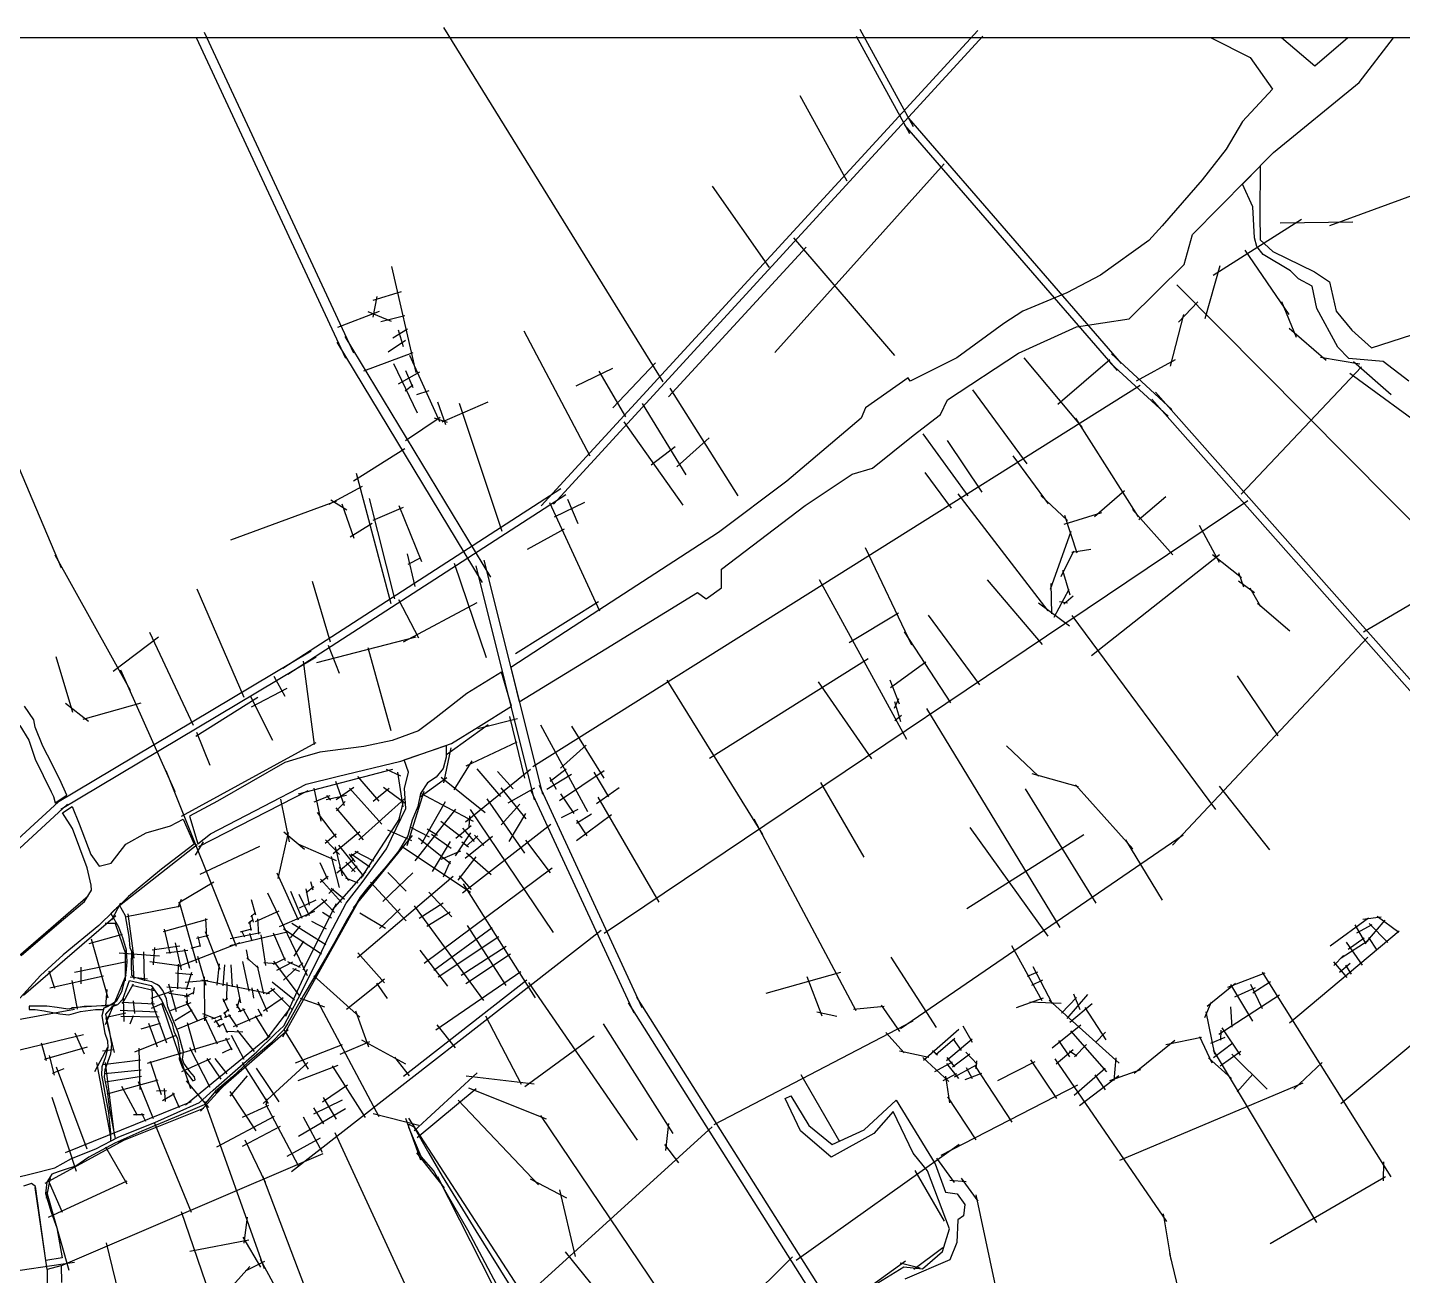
# Model space of a CAD drawing. Header units: metres. Extents: x -7974 to 833, y -42 to 4604.
# Drawn here: x -4147 to -919, y 1648 to 4577 of the extents above; entities that cross this region are included whole.
import ezdxf

# ---------------------------------------------------------------- set-up
doc = ezdxf.new("R2010")
doc.units = ezdxf.units.M
doc.header["$MEASUREMENT"] = 0
for name, color, linetype in [('图框', 6, 'Continuous'), ('水网', 141, 'Continuous'), ('路网', 2, 'Continuous')]:
    doc.layers.add(name, color=color, linetype=linetype)

msp = doc.modelspace()

# ---------------------------------------------------------------- linework, layer by layer
at = {"layer": '图框'}
msp.add_lwpolyline([(-7256.6, 4552.8), (-7256.6, -13.6), (223.5, -13.6), (223.5, 4552.8), (-7256.6, 4552.8)], dxfattribs=at)
at = {"layer": '水网'}
for points in [[(-3012.7, 3075.6), (-2992.9, 2994.5), (-2789.7, 3119.1), (-2574.2, 3251.2), (-2553.4, 3236.4), (-2517.4, 3262.1), (-2517.4, 3306), (-2321, 3455.8), (-2211.3, 3529.3), (-2163.1, 3543.2), (-2067.3, 3619.5), (-2003.2, 3669.1), (-1986.7, 3703.6), (-1820, 3813.2), (-1684.2, 3875.2), (-1560.2, 3894), (-1431.4, 4020.9), (-1412, 4091.2), (-1221.4, 4283.8), (-1020.3, 4448.5), (-939.9, 4552.8), (-1047.3, 4552.8), (-1124.3, 4486.6), (-1203, 4552.8), (-1367.9, 4552.8), (-1276.1, 4507.3), (-1223.6, 4432.5), (-1294.1, 4356.7), (-1332.4, 4291.5), (-1388.9, 4219.7), (-1483.2, 4112.2), (-1514.5, 4077.7), (-1628, 3996), (-1707.2, 3954.3), (-1810.5, 3911.4), (-1854.6, 3882.4), (-1965.2, 3801.9), (-2074.8, 3747.4), (-2079.3, 3755.1), (-2179.4, 3684.6), (-2189.7, 3660.6), (-2364.1, 3512.3), (-2524.8, 3392.5), (-2865.7, 3170.6), (-3012.5, 3075)], [(-903.7, 3747.4), (-964.4, 3793.3), (-1045, 3800.4), (-1070.1, 3827.4), (-1120.1, 3917.9), (-1130.8, 3970.5), (-1162.9, 3987.7), (-1181.5, 4006.1), (-1245.9, 4044.9), (-1260.5, 4063.3), (-1266.5, 4083.7), (-1269.9, 4156.3), (-1294.6, 4209.8), (-1252.9, 4251.9)], [(-1252.9, 4251.9), (-1254, 4138.1), (-1253, 4079.1), (-1223.4, 4051.7), (-1125, 4004.2), (-1090, 3980.7), (-1074.2, 3911.4), (-1037.5, 3867.2), (-991.6, 3825.6), (-897, 3856.4)], [(-3034.7, 3064.5), (-3116, 3014), (-3195.1, 2952.5), (-3229.1, 2926.7), (-3291.1, 2903.6), (-3357.6, 2889.6), (-3460.6, 2876.6), (-3507, 2862.9), (-3543.5, 2852), (-3701, 2761.4), (-3766.8, 2726.7), (-3747.3, 2661.8), (-3717.4, 2685.2), (-3592.3, 2750), (-3493.1, 2801.5), (-3419.9, 2819.3), (-3271.1, 2855.5), (-3151.5, 2896.7), (-3088.2, 2936.3), (-3010.6, 2984.8), (-3034.7, 3064.5)], [(-4082.1, 2757.3), (-4054.9, 2775.7), (-4071.9, 2812.8), (-4100.6, 2869.9), (-4111.2, 2890.9), (-4129.1, 2934.9), (-4132.2, 2952.4), (-4154.8, 2984.3)], [(-4165.6, 2939.1), (-4144.2, 2904.8), (-4129.2, 2859.9), (-4091.9, 2783.5), (-4086.6, 2772.7), (-4082.1, 2757.3)], [(-4232.9, 1864.3), (-4142.2, 1886.4), (-4083.3, 1901.3), (-4044.4, 1922.6), (-3987.1, 1945.7), (-3933.2, 1973.4), (-3848.6, 2007.5), (-3743.6, 2054), (-3711.3, 2083.2), (-3678.9, 2112.5), (-3608.7, 2172.9), (-3565.8, 2215.8), (-3545.4, 2234.5), (-3512.8, 2297), (-3462.5, 2396.2), (-3438.3, 2448.1), (-3399.2, 2522.3), (-3361.4, 2570.3), (-3304.2, 2649.6), (-3292.6, 2674.6), (-3259.2, 2744), (-3261.8, 2791.1), (-3252.7, 2829.7), (-3262.6, 2858.4), (-3164.3, 2892.3), (-3164.3, 2864.9), (-3171.3, 2838.6), (-3188.1, 2818.1), (-3207.9, 2804.9), (-3224.8, 2779.9), (-3231.2, 2749.2), (-3244.5, 2716.6), (-3254.6, 2680.1), (-3276.4, 2643.9), (-3305.5, 2608.3), (-3347.9, 2559.3), (-3365.9, 2536.2), (-3382.7, 2508.2), (-3397.3, 2483.1), (-3426.1, 2431.3), (-3447.7, 2393.4), (-3473.3, 2349.5), (-3500.2, 2304.5), (-3536, 2240.9), (-3546.5, 2224.3), (-3575.7, 2193.3), (-3630.2, 2147.9), (-3665.8, 2114.7), (-3705.9, 2080.7), (-3732.9, 2048.6), (-3793.2, 2023.4), (-3878.9, 1987.4), (-3942.1, 1959.2), (-4003.8, 1925.9), (-4033.7, 1904.6), (-4051.6, 1899.7), (-4075.1, 1891.3), (-4090.5, 1885.8), (-4102.4, 1867), (-4105.1, 1840.9), (-4091.9, 1796.9), (-4078.2, 1760.1), (-4066.4, 1689.5), (-4104.2, 1683.2), (-4128.6, 1857.4), (-4137.9, 1864.2), (-4156.6, 1858)], [(-4162.7, 2399.4), (-4073.3, 2476), (-4013.6, 2526.3), (-3996.8, 2552.7), (-3997.9, 2564.8), (-4007.6, 2605.3), (-4041.9, 2697.3), (-4065.5, 2734.5), (-4042.8, 2748.9), (-4026.5, 2708.5), (-3999, 2636.5), (-3979.3, 2609.3), (-3950.8, 2616.2), (-3916.9, 2660.9), (-3868.9, 2687.4), (-3812, 2703.6), (-3781.7, 2719.3)], [(-3781.7, 2719.3), (-3756.1, 2660.7), (-3833.1, 2601.7), (-3910.4, 2537.9), (-3980.3, 2469.5), (-4063.9, 2400.6), (-4117.3, 2352.1), (-4180.8, 2282.3)], [(-3951.4, 2497.7), (-3933.7, 2466.9), (-3924.4, 2441.4), (-3915.8, 2412.5), (-3914.3, 2384.1), (-3916.2, 2358.9), (-3921, 2335.5), (-3926.6, 2314.2), (-3939.1, 2291.1), (-3953.6, 2283), (-3968.1, 2275.6), (-3972.7, 2258.1), (-3966.2, 2217.2), (-3959.3, 2199), (-3958.6, 2183.5), (-3964.9, 2159.1), (-3973, 2138.2), (-3973.8, 2118.5), (-3970.3, 2103.1), (-3965.5, 2076.2), (-3957.1, 2029.7), (-3952.4, 1982), (-3952.2, 1963.6), (-3940.5, 1969.6), (-3954.3, 2037.1), (-3959.4, 2081.3), (-3966.8, 2114), (-3965.2, 2131.4), (-3951.6, 2168.7), (-3949.7, 2190.9), (-3954.6, 2223.6), (-3963.8, 2261.7), (-3947.5, 2279.5), (-3935, 2284.4), (-3923.9, 2297), (-3908.1, 2340.6), (-3857.1, 2328.8), (-3832.7, 2294.7), (-3818.8, 2263.9), (-3807.6, 2239.1), (-3803.9, 2222), (-3795.6, 2203.6), (-3789.7, 2170.8), (-3791.6, 2156.5), (-3783.4, 2135.3), (-3767.3, 2115.2), (-3759, 2104.8), (-3753.8, 2107.5), (-3755, 2114.8), (-3766.4, 2126.9), (-3780, 2146.7), (-3783.1, 2156.1), (-3781.2, 2172.3), (-3793.8, 2218.3), (-3805.2, 2247.2), (-3817.7, 2278.6), (-3821, 2298), (-3829.4, 2317.3), (-3837.4, 2327.6), (-3843.6, 2331), (-3848.8, 2333.8), (-3855.6, 2337.5), (-3869.4, 2340.5), (-3876.4, 2342.4), (-3886.5, 2345), (-3897, 2347.7), (-3902.6, 2352.3), (-3903.4, 2378.1), (-3902.7, 2408.4), (-3906, 2417.5), (-3908.9, 2444.1), (-3917.4, 2492.3), (-3931.4, 2517.3), (-3951.4, 2497.7)], [(-3956.5, 2281.5), (-3956.5, 2281.5), (-3985.4, 2280.4), (-4014.5, 2279.4), (-4052.8, 2273.7), (-4077.9, 2277), (-4102.4, 2280.3), (-4134.3, 2280.3), (-4143.3, 2280.3), (-4143.3, 2272.9), (-4129.6, 2272.9), (-4108, 2269.1), (-4071.2, 2262.8), (-4050.4, 2259.7), (-4022.6, 2268.1), (-3987.8, 2272.5), (-3968.9, 2272.5), (-3968.1, 2275.6), (-3956.5, 2281.5)], [(-2242.3, 1574.5), (-2089.6, 1668.6), (-2045.8, 1663.6), (-1998.6, 1704.5), (-1982.1, 1757.6), (-2034.1, 1894.1), (-2067.5, 1935.7), (-2114.7, 2033.5), (-2160.4, 1981.3), (-2260.3, 1925.9), (-2332.1, 1987.8), (-2368.2, 2063.9), (-2354.6, 2069.8), (-2312.5, 2000.2), (-2258.1, 1956.1), (-2182.8, 1990.5), (-2107.5, 2060.1), (-2016.1, 1910.6), (-1991.5, 1843.9), (-1964, 1840.2), (-1946.4, 1815.2), (-1949.8, 1788.2), (-1963, 1779.1), (-1965.4, 1725.5), (-1981.7, 1685), (-2087.5, 1639.3)], [(-3252.3, 2003.7), (-3240.6, 1997.2), (-3204.7, 1935.3), (-3173.6, 1881.7), (-3094.4, 1753.3), (-3001.1, 1602.1), (-3024.9, 1588.2), (-3113.1, 1755), (-3194.4, 1894.8), (-3223.3, 1927.2), (-3251.6, 1995.4), (-3252.3, 2003.7)], [(-4235.5, 1436.6), (-4142.5, 1469.4), (-4101, 1471.7), (-4100.8, 1663.3)], [(-4100.8, 1663.3), (-4068, 1671.6), (-4067.3, 1632)]]:
    msp.add_lwpolyline(points, dxfattribs=at)
at = {"layer": '路网'}
for p, q in [((-3751.5, 4554), (-3400.9, 3801)), ((-3732.3, 4566.8), (-3381.7, 3813.8)), ((-3170.2, 4577.4), (-2655.6, 3745.9)), ((-2941, 3454.5), (-1916.1, 4570.7)), ((-2912.4, 3458.7), (-1904.3, 4556.8)), ((-2201.7, 4557.1), (-2076.2, 4328.8)), ((-2192.9, 4573.5), (-2067.4, 4345.2)), ((-2334.2, 4417.8), (-2223.1, 4217.6)), ((-2079, 4364.7), (-1579.5, 3789)), ((-2087.9, 4348.3), (-1588.3, 3772.6)), ((-2392.5, 3814.9), (-1995.2, 4257.4)), ((-1088.9, 4112.9), (-751, 4236.4)), ((-2539.6, 4205.4), (-2405.7, 4013.9)), ((-1363.4, 3996.1), (-1155.7, 4127.9)), ((-1205.8, 4119.3), (-1035.1, 4121.6)), ((-2348.9, 4083.8), (-2111.5, 3807.8)), ((-2642.1, 3710.2), (-2318.6, 4062)), ((-1288.7, 4054.6), (-1185.6, 3903.8)), ((-3292.3, 4016.6), (-3235.7, 3767.6)), ((-1382.1, 3894.8), (-1346.7, 4018.7)), ((-1448.8, 3973.6), (-534.4, 3052)), ((-3336.1, 3897.5), (-3326.6, 3946.4)), ((-3335.6, 3937.4), (-3269.1, 3957.6)), ((-3418.6, 3874.2), (-3321.2, 3911.4)), ((-3348.4, 3910.8), (-3293.1, 3888.5)), ((-1444.8, 3886), (-1399.6, 3933.2)), ((-1202.6, 3934.6), (-1168.6, 3850.9)), ((-3317.5, 3887.4), (-3261.7, 3901.3)), ((-1463.6, 3782.8), (-1431.8, 3904)), ((-3402.1, 3852), (-3060.4, 3287.4)), ((-3300.6, 3816.5), (-3260.2, 3843.4)), ((-3289.8, 3848.8), (-3254.8, 3870.3)), ((-3276.9, 3867.6), (-3265.1, 3828.4)), ((-2981.9, 3865.3), (-2826.7, 3572.4)), ((-1184.4, 3871.7), (-1098.1, 3796.8)), ((-3421.3, 3839.2), (-3079.6, 3274.6)), ((-3357.9, 3771.5), (-3241.5, 3814.5)), ((-1601.7, 3811.4), (-1460.4, 3681.2)), ((-4067.9, 3308.6), (-4276.6, 3801.8)), ((-3288.3, 3788.5), (-3232.4, 3672.7)), ((-3250.6, 3808), (-3179.9, 3652.5)), ((-2859.1, 3736.4), (-2773.1, 3778.1)), ((-2773.1, 3684.7), (-2672.5, 3790.5)), ((-1807.9, 3801.8), (-1671, 3638.6)), ((-1728.1, 3693), (-1606.2, 3798.1)), ((-1604.4, 3789.4), (-1469.2, 3664.8)), ((-1543, 3748.1), (-1451.5, 3797.8)), ((-1297.4, 3482.1), (-1014.9, 3780.7)), ((-1110.8, 3803.8), (-1018.6, 3787.9)), ((-1034, 3793.6), (-945, 3716.1)), ((-3276.1, 3741.2), (-3226.2, 3769.5)), ((-3259.6, 3772.6), (-3242.7, 3732.8)), ((-2806.2, 3771), (-2743.3, 3663.3)), ((-1041.9, 3766), (-611.1, 3449.5)), ((-3260.6, 3724.3), (-3242.4, 3738.8)), ((-3233.4, 3715.8), (-3204.4, 3725.8)), ((-2960.9, 2842.7), (-1534.9, 3737.6)), ((-2639.3, 3731.2), (-2479.4, 3478)), ((-1928.5, 3726.8), (-1800.6, 3553.6)), ((-1498.6, 3721.7), (-602.3, 2709.9)), ((-3185, 3698.5), (-3166, 3645.4)), ((-3173.6, 3651.6), (-3065.5, 3699.2)), ((-3133.8, 3695.4), (-3033.9, 3394.9)), ((-2704.4, 3694.9), (-2601.2, 3527.3)), ((-1507.4, 3705.3), (-611.1, 2693.5)), ((-3260.1, 3608.1), (-3178.3, 3662.7)), ((-3192.6, 3661.6), (-3161.7, 3651.2)), ((-2747.3, 3651.7), (-2608.5, 3456.2)), ((-1686.7, 3660.6), (-1539, 3428.6)), ((-2045.2, 3623.4), (-1939.7, 3477.9)), ((-3382.3, 3513.6), (-3261.7, 3589.5)), ((-2683.3, 3550.9), (-2626.6, 3593.7)), ((-2623, 3546.6), (-2546.9, 3614.2)), ((-1987.8, 3608.3), (-1906.8, 3487.1)), ((-1833.5, 3572.1), (-1751, 3459.2)), ((-3375.4, 3531.1), (-3294.3, 3225.3)), ((-2040.6, 3533.2), (-1978.6, 3449.6)), ((-3547.7, 3073.7), (-2895, 3495.5)), ((-3439.2, 3458.3), (-3361.1, 3500.8)), ((-1641.7, 3430), (-1571.3, 3490.9)), ((-3670, 3375.2), (-3421, 3466.7)), ((-3535.8, 3059.8), (-2883.1, 3481.5)), ((-3434.9, 3468.9), (-3397.7, 3445.7)), ((-3409.5, 3459.5), (-3381.1, 3378.6)), ((-3344.8, 3472.2), (-3285.9, 3236.1)), ((-3275.5, 3455.5), (-3222.1, 3323.8)), ((-2921.7, 3462.6), (-2804.5, 3208.5)), ((-2909.8, 3428.6), (-2838.7, 3463.4)), ((-2879.5, 3470.5), (-2855.5, 3413.3)), ((-2793.1, 2451.7), (-1281.5, 3467.3)), ((-1962.5, 3482.6), (-1751.2, 3208.6)), ((-1767.8, 3478.7), (-1704.9, 3420)), ((-1538.1, 3422.3), (-1474.3, 3476.9)), ((-3336, 3420.8), (-3264.6, 3451.8)), ((-1713.4, 3411.6), (-1625, 3439)), ((-1712.1, 3432.5), (-1683.2, 3344.3)), ((-1552.6, 3446.2), (-1457.9, 3339.5)), ((-3389.5, 3382.3), (-3338.3, 3413.9)), ((-2973.2, 3353.2), (-2886.7, 3400.7)), ((-1744.9, 3258.8), (-1696.8, 3395.3)), ((-1395.9, 3409.6), (-1349.3, 3322.4)), ((-4082.9, 3339.4), (-3906.2, 3021.8)), ((-3256, 3342), (-3238, 3265.4)), ((-3253.5, 3317.6), (-3224.3, 3332.8)), ((-3075.7, 3326.9), (-2938.3, 2777.7)), ((-2180.4, 3356.9), (-2071.5, 3128.3)), ((-1720.2, 3289.2), (-1690.7, 3349)), ((-1694.8, 3346.3), (-1650.4, 3353.1)), ((-1648.9, 3103.1), (-1348.3, 3340.4)), ((-1365.1, 3340.7), (-1296.7, 3286.2)), ((-3145.8, 3320), (-3070.7, 3098.7)), ((-3094.9, 3314.1), (-2957.5, 2764.9)), ((-1716.7, 3304), (-1699.9, 3245.8)), ((-1303.6, 3298.6), (-1291.7, 3264.9)), ((-1010.5, 3159.1), (-759.6, 3305.6)), ((-3479.1, 3277.7), (-3436.4, 3135.3)), ((-2288.7, 3281.7), (-2083.4, 2906.9)), ((-1894.2, 3281), (-1764.6, 3129.1)), ((-1742.4, 3200.9), (-1743.4, 3272.8)), ((-1303.6, 3278.8), (-1265.9, 3251)), ((-1277.2, 3261.9), (-1252.2, 3218.6)), ((-3750.2, 3259.7), (-3639.5, 3005.9)), ((-3276.4, 3234.8), (-3229.6, 3145)), ((-3001.3, 3107.9), (-2806.3, 3230.2)), ((-1736.3, 3193.5), (-1701.7, 3259.2)), ((-1723.9, 3230.4), (-1705.4, 3226.7)), ((-1713.6, 3224.6), (-1691.7, 3243.8)), ((-3264.9, 3135.5), (-3091.5, 3228)), ((-2217.9, 3133.7), (-2101.9, 3203.9)), ((-2032.7, 3198.5), (-1911.8, 3034.4)), ((-1773.3, 3226.9), (-1700.5, 3173.2)), ((-1695.4, 3197.2), (-1357.5, 2741.7)), ((-1259.2, 3226.6), (-1182.8, 3161)), ((-3946.5, 3066.6), (-3839.8, 3147.6)), ((-3860.8, 3158.5), (-3758.7, 2939.7)), ((-3468.1, 3087.4), (-3235, 3147.1)), ((-2088.7, 3158.8), (-1979.8, 2992.3)), ((-1458.6, 2658.6), (-1000.1, 3146.5)), ((-4081.2, 2756.9), (-3481.3, 3114.6)), ((-4080.8, 3100.8), (-4041.9, 2970.5)), ((-4069.3, 2743), (-3469.5, 3100.7)), ((-3441.4, 3127.8), (-3415.7, 3061.7)), ((-3348.6, 3122.3), (-3294.2, 2927.8)), ((-3929.1, 3069.6), (-3801.2, 2784.2)), ((-3500.1, 3090.1), (-3474.1, 2894.3)), ((-2546.3, 2862.8), (-2173.5, 3096.6)), ((-2120.8, 3028.6), (-2037.6, 3088.4)), ((-3569.1, 3054.9), (-3543.5, 3008.1)), ((-2646.5, 3045.8), (-2421.6, 2683.7)), ((-2290.5, 3041.3), (-2165.8, 2860.7)), ((-2122.2, 3046.7), (-2100.8, 2990.3)), ((-1307.2, 3055.8), (-1211, 2914.8)), ((-3752.2, 2914.4), (-3606.8, 3005.7)), ((-3623.7, 3007.6), (-3572.4, 2904.7)), ((-3621.7, 2983), (-3537.7, 3026.4)), ((-4058.2, 2991.7), (-4004.3, 2949.7)), ((-4017, 2953.7), (-3880.2, 2992.2)), ((-2111.7, 2979.6), (-2101.3, 3002.5)), ((-2111.7, 2995.3), (-2097.3, 2948.8)), ((-2036.3, 2978.8), (-1723.5, 2464.7)), ((-3163.4, 2871.2), (-3065.5, 2941.7)), ((-3089.8, 2931.8), (-2996.9, 2955.3)), ((-3015.3, 2960), (-2980.3, 2815.4)), ((-2943, 2940.8), (-2832.8, 2737.6)), ((-2110.9, 2950.7), (-2095.2, 2963.5)), ((-3750.3, 2923.6), (-3719.4, 2846.3)), ((-2870.2, 2937.3), (-2794, 2815.9)), ((-3786.1, 2726), (-3469.8, 2899.6)), ((-3169.6, 2804.3), (-3152.7, 2887.1)), ((-3117.6, 2844.8), (-2997.9, 2900.5)), ((-2896.1, 2839.1), (-2835.3, 2893)), ((-1848.6, 2891.1), (-1773.4, 2820.5)), ((-3145.9, 2788.3), (-3103.5, 2856.1)), ((-3656.8, 2420.3), (-3821.9, 2833)), ((-3510.9, 2778.7), (-3289.8, 2837)), ((-3372.7, 2819.5), (-3322.8, 2761.2)), ((-3305.5, 2837), (-3271.9, 2821.3)), ((-3278.9, 2829.6), (-3266, 2747.9)), ((-3225.4, 2772), (-3162.4, 2816.9)), ((-3176.1, 2817.8), (-3072.9, 2735)), ((-3119.1, 2712.7), (-2966.4, 2836.3)), ((-3092.5, 2837.7), (-3037.1, 2772.2)), ((-3043.8, 2831.4), (-3007.3, 2790.6)), ((-2927.6, 2789.4), (-2870, 2824.9)), ((-2921.4, 2818), (-2906.2, 2789.7)), ((-2920.3, 2808.6), (-2882.2, 2837.7)), ((-2897.8, 2763), (-2793.3, 2833.5)), ((-2817.3, 2830), (-2783.4, 2771.5)), ((-1789.3, 2826.5), (-1680.5, 2796.2)), ((-3745.4, 2655.4), (-3488.7, 2786.4)), ((-3475.4, 2792.4), (-3458.6, 2714.8)), ((-3424.2, 2808.2), (-3403.8, 2751.6)), ((-3422.6, 2765.5), (-3381.4, 2794.1)), ((-3391.5, 2792.4), (-3315.4, 2707.9)), ((-3335.4, 2761.7), (-3298.1, 2791.9)), ((-3311.7, 2794.3), (-3261.5, 2757.3)), ((-3255.6, 2657.3), (-3215.6, 2784.8)), ((-3224.5, 2780.3), (-3101, 2714.6)), ((-3036, 2793), (-2977.5, 2720.4)), ((-3019.1, 2757.7), (-2955.9, 2793)), ((-2965.4, 2786.4), (-2724, 2264.4)), ((-2946.2, 2799.2), (-2704.8, 2277.2)), ((-2895.9, 2778.5), (-2864.7, 2733)), ((-2811.6, 2755.9), (-2757.9, 2793.3)), ((-2285.6, 2805.6), (-2183.3, 2629.8)), ((-1804.9, 2790.9), (-1638.5, 2522)), ((-1686.3, 2800.1), (-1552.2, 2650)), ((-1349.4, 2796.5), (-1230.7, 2647)), ((-4220.3, 2626.6), (-4065.6, 2768.3)), ((-4218.2, 2603.7), (-4053.7, 2754.4)), ((-3553.2, 2766.4), (-3533.3, 2665.8)), ((-3474.4, 2760), (-3436.9, 2775.1)), ((-3445.8, 2765.5), (-3398.2, 2775.9)), ((-3445.7, 2775.1), (-3435.7, 2763.7)), ((-3423.4, 2746.2), (-3359.3, 2670.8)), ((-3422, 2739.1), (-3401.5, 2761.1)), ((-3369.2, 2670.9), (-3261.5, 2768)), ((-3276.4, 2714), (-3265.1, 2756.5)), ((-3222.5, 2661.5), (-3165.9, 2760.8)), ((-3069.2, 2766.8), (-2980, 2639.7)), ((-3034.8, 2706.3), (-2991.6, 2754.5)), ((-2808.1, 2770.8), (-2664.7, 2524.3)), ((-3467.1, 2734.8), (-3422.8, 2676.1)), ((-3364.1, 2581.1), (-3273.4, 2721)), ((-3237.2, 2621.8), (-3141.3, 2742.9)), ((-3176.8, 2714.4), (-3127, 2676.5)), ((-3109.5, 2727.4), (-3111.1, 2700.5)), ((-3107.8, 2741.9), (-2912.8, 2453.3)), ((-3016.7, 2666.8), (-2977.4, 2732.6)), ((-2893.4, 2723.2), (-2854.2, 2742.7)), ((-2858.6, 2669.3), (-2775.8, 2730.1)), ((-2858.3, 2709.8), (-2823.3, 2731.5)), ((-2858.1, 2717.3), (-2834.2, 2680.1)), ((-2442, 2720.4), (-2202.7, 2270.5)), ((-3535.1, 2688.1), (-3559.9, 2580.3)), ((-3545.4, 2689.3), (-3496.6, 2649)), ((-3448.5, 2662.8), (-3422.8, 2685.2)), ((-3429.7, 2638.6), (-3367, 2690.5)), ((-3382.2, 2511.6), (-3243.4, 2681.2)), ((-3302.2, 2694.1), (-3245.9, 2669.1)), ((-3248.4, 2700.6), (-3204.4, 2678.2)), ((-3209, 2696.4), (-3184.6, 2681.8)), ((-3198.4, 2683.8), (-3152.7, 2651.2)), ((-3142.1, 2633.3), (-3106.6, 2687.1)), ((-3141.7, 2674.8), (-3105.4, 2704.6)), ((-3126.2, 2546.7), (-2918.6, 2707.3)), ((-3126.2, 2698.1), (-3098.9, 2667.1)), ((-3117.7, 2656.1), (-3090.3, 2680.1)), ((-3097.7, 2681.8), (-3075.6, 2657.3)), ((-2097.5, 2227.7), (-1433.5, 2682.8)), ((-1941.3, 2510), (-1667.2, 2683.2)), ((-1934.9, 2699.5), (-1751.6, 2444.7)), ((-3938.2, 2510.9), (-3749, 2659.7)), ((-3753, 2634.6), (-3734.2, 2666.3)), ((-3741.8, 2590.5), (-3601.6, 2655.8)), ((-3512.8, 2661.6), (-3423, 2622.5)), ((-3447.7, 2670.8), (-3414.8, 2636.4)), ((-3424.7, 2654.5), (-3408.2, 2586)), ((-3416.9, 2658.3), (-3358.3, 2585.7)), ((-3269.8, 2656.5), (-3107.1, 2548.1)), ((-3229.4, 2675.2), (-3154.4, 2615.3)), ((-3196.8, 2596.6), (-3154, 2667.1)), ((-3127.4, 2666.3), (-3111.5, 2654.4)), ((-3119.7, 2627.5), (-3055.7, 2679.3)), ((-2978.1, 2669.7), (-2920.3, 2593.2)), ((-1569.1, 2670.7), (-1482.7, 2528.9)), ((-3461, 2617.6), (-3443.2, 2578.4)), ((-3434.5, 2631.5), (-3415.8, 2558.6)), ((-3420.7, 2593.6), (-3380.8, 2626.6)), ((-3400, 2618.3), (-3377.8, 2595.8)), ((-3392, 2637.2), (-3378.5, 2619.1)), ((-3389.8, 2631.6), (-3371, 2644.1)), ((-3387.6, 2638.1), (-3343.9, 2607.6)), ((-3378.8, 2644.4), (-3334.7, 2621.8)), ((-3176.4, 2625.1), (-3129.5, 2644.7)), ((-3170.7, 2584.3), (-3154.4, 2621.4)), ((-3136, 2575.8), (-3093.6, 2631.2)), ((-3116.4, 2640.2), (-3058.9, 2589.2)), ((-3562.3, 2593.6), (-3512.2, 2483.4)), ((-3460.1, 2571.2), (-3441.3, 2585.6)), ((-3431.2, 2506.8), (-3353.1, 2595.6)), ((-3415.3, 2606.4), (-3393.9, 2575.7)), ((-3386.5, 2596.3), (-3373, 2609.5)), ((-3372.2, 2394.9), (-3147.5, 2585.3)), ((-3312.8, 2526), (-3242.8, 2593)), ((-3301.3, 2594.3), (-3258.2, 2550)), ((-3215.8, 2381.5), (-2915.7, 2605.2)), ((-3134, 2586), (-3105.4, 2554.6)), ((-3792.6, 2523.1), (-3710.1, 2572)), ((-3493.8, 2555.8), (-3485.8, 2517.8)), ((-3493.2, 2547.3), (-3475, 2560.9)), ((-3483, 2572.8), (-3477.3, 2553.8)), ((-3459.6, 2578.2), (-3410.3, 2523.4)), ((-3440.1, 2544.6), (-3428.5, 2556.2)), ((-3434.6, 2557.5), (-3402.9, 2531.4)), ((-3400.8, 2581.9), (-3371.5, 2570)), ((-3342, 2571.2), (-3258, 2481)), ((-3124.7, 2567.2), (-2955.1, 2299.9)), ((-4209.4, 2362.5), (-4005.3, 2539)), ((-3949.3, 2482.7), (-3928, 2523.3)), ((-3793.9, 2512.5), (-3785.8, 2531.3)), ((-3790.8, 2522.3), (-3750.6, 2382.1)), ((-3622, 2530.5), (-3611.8, 2494.7)), ((-3583.5, 2546.7), (-3490.9, 2352.5)), ((-3547.9, 2208.5), (-3361.2, 2541.7)), ((-3529.9, 2550.6), (-3503.3, 2486.7)), ((-3509.9, 2543.6), (-3486.1, 2493.4)), ((-3509.1, 2511.3), (-3469.9, 2530.3)), ((-3500.2, 2365.5), (-3421.7, 2521.7)), ((-3494.6, 2492), (-3444.4, 2530.6)), ((-3456.9, 2532), (-3426.5, 2500)), ((-3228, 2486.9), (-3171.4, 2522.7)), ((-3205.3, 2548.2), (-3151.4, 2489.9)), ((-4157.2, 2306.1), (-3940.2, 2493.5)), ((-3915, 2491.2), (-3790.6, 2514.9)), ((-3896.8, 2393.4), (-3910.8, 2496.8)), ((-3623, 2490.1), (-3611.7, 2500)), ((-3621.2, 2494.3), (-3617.4, 2477.5)), ((-3611.8, 2478.9), (-3556.2, 2504.3)), ((-3555.6, 2467.6), (-3472.5, 2503.6)), ((-3454.6, 2501.3), (-3433.7, 2487.9)), ((-3367.3, 2499.2), (-3306.8, 2463.2)), ((-3320.5, 2462.8), (-3272, 2508.7)), ((-3239.2, 2516), (-3077, 2294.1)), ((-3209.8, 2467.9), (-3155.3, 2501.8)), ((-1088.5, 2422), (-998.3, 2488)), ((-1011.9, 2484.4), (-968.9, 2490.4)), ((-978.1, 2491.5), (-927.3, 2454.2)), ((-3964.7, 2475.2), (-3937.8, 2474.9)), ((-3942.6, 2476.5), (-3915.9, 2399)), ((-3827.7, 2455.3), (-3725.1, 2484.6)), ((-3826.5, 2461.5), (-3813.6, 2403.8)), ((-3730.4, 2455.8), (-3695.6, 2367.3)), ((-3729.6, 2485.9), (-3726.8, 2442.3)), ((-3672.4, 2422.8), (-3537.7, 2454.6)), ((-3647.4, 2454.6), (-3621, 2462.1)), ((-3644.6, 2457.4), (-3638.2, 2443.3)), ((-3628.2, 2475.3), (-3617.2, 2484.6)), ((-3626.5, 2479), (-3623.2, 2457.9)), ((-3607.3, 2485.4), (-3605.3, 2449.5)), ((-3546.5, 2461.8), (-3457, 2403.1)), ((-3529.5, 2440.5), (-3506.2, 2469.1)), ((-3527.6, 1892.5), (-2800.2, 2458.8)), ((-3526.8, 2475.6), (-3446.9, 2425.5)), ((-3480.5, 2480.2), (-3446, 2462.2)), ((-3193.2, 2365.1), (-3056.3, 2465.1)), ((-3115.3, 2470), (-3024.1, 2328.9)), ((-1183.8, 2241.3), (-926.7, 2457.6)), ((-1030.8, 2471), (-1004.4, 2426.4)), ((-1025.8, 2452.4), (-989.7, 2472.3)), ((-1004.8, 2428.9), (-959.2, 2482.5)), ((-996.7, 2474.6), (-952.7, 2429.8)), ((-4002.7, 2427.3), (-3924.2, 2449.6)), ((-3997.6, 2438.5), (-3958.6, 2300.2)), ((-3855, 2413), (-3790.1, 2422)), ((-3800.9, 2429.4), (-3786.9, 2365.6)), ((-3763, 2416.2), (-3740.6, 2422.8)), ((-3762.8, 2385), (-3648.3, 2430.1)), ((-3750.8, 2440.1), (-3722.7, 2447.4)), ((-3747.5, 2444), (-3741.7, 2420.3)), ((-3671.7, 2439.1), (-3600, 2453.5)), ((-3626, 2451.7), (-3620.5, 2433.6)), ((-3599.9, 2448.2), (-3588.2, 2375.8)), ((-3570.4, 2452.8), (-3542.5, 2387.6)), ((-3520.9, 2398.1), (-3498.5, 2433.2)), ((-3183.2, 2349.5), (-3040.8, 2443.8)), ((-1837, 2423), (-1765.9, 2293.8)), ((-1062.6, 2394.2), (-999, 2434.3)), ((-1050.9, 2430.8), (-1013.1, 2376.6)), ((-1046, 2414.2), (-1008.4, 2440.8)), ((-998.7, 2441.7), (-979, 2411.8)), ((-3931.9, 2405.4), (-3837.6, 2398.8)), ((-3917.9, 2411.3), (-3917.9, 2340.1)), ((-3901.9, 2408.4), (-3897.8, 2343.9)), ((-3875, 2408.2), (-3873.6, 2339.6)), ((-3851.5, 2377.7), (-3848.1, 2418)), ((-3821.5, 2405.6), (-3770.6, 2411.7)), ((-3792, 2374.5), (-3742.4, 2392.8)), ((-3779.6, 2414.9), (-3767.4, 2369.8)), ((-3748.4, 2397.7), (-3728.3, 2330)), ((-3634, 2413), (-3629.5, 2388.7)), ((-3632.5, 2394), (-3604.9, 2369.3)), ((-3570.1, 2379), (-3541.7, 2392.7)), ((-3371.4, 2405.5), (-3309.4, 2335.4)), ((-3226.4, 2411.6), (-3160.9, 2327.5)), ((-3128.8, 2353), (-3023.8, 2421.4)), ((-3118.2, 2334), (-3013.4, 2403.3)), ((-2120.5, 2395.3), (-2013.7, 2230.2)), ((-1079.7, 2376), (-1056.9, 2399)), ((-4097.7, 2363.3), (-4083.9, 2322.6)), ((-4037.3, 2360.1), (-3914.2, 2385.3)), ((-4021.3, 2333.2), (-4021.5, 2371.9)), ((-3860.4, 2385), (-3785.7, 2375.3)), ((-3799.8, 2358.4), (-3759.1, 2354.9)), ((-3793.8, 2379.1), (-3794.9, 2321)), ((-3773.7, 2319.4), (-3761.5, 2360.5)), ((-3697.1, 2379.6), (-3702.9, 2329.9)), ((-3685, 2377.4), (-3688.6, 2328.2)), ((-3670.3, 2377.7), (-3667.2, 2325.9)), ((-3642.4, 2385.5), (-3627.5, 2315.5)), ((-3608.5, 2375.4), (-3593.5, 2309.5)), ((-3592.7, 2383.1), (-3563.4, 2380.4)), ((-3570, 2385.7), (-3510.3, 2305.9)), ((-3561.8, 2365.2), (-3524.6, 2384.6)), ((-3546, 2341.6), (-3516.6, 2369.1)), ((-3540.9, 2257.1), (-3490.3, 2367.2)), ((-3536.7, 2385.1), (-3507, 2372.1)), ((-3525, 2368.8), (-3508.6, 2362.8)), ((-3511.8, 2371.7), (-3500.8, 2382.3)), ((-3188.8, 2224.6), (-2988.8, 2361.7)), ((-2413.2, 2310.7), (-2237.5, 2360.2)), ((-1799.4, 2351), (-1775.3, 2361.2)), ((-1786.7, 2373.4), (-1741.1, 2286.6)), ((-1329, 2325.1), (-1241.1, 2358.4)), ((-1248.1, 2360.4), (-946.1, 1880.2)), ((-1080.4, 2384.1), (-1049, 2347.4)), ((-1066.5, 2360.2), (-1041.5, 2381.1)), ((-1052.2, 2376.6), (-1039.4, 2355.3)), ((-4095.1, 2323.7), (-3968.8, 2352)), ((-4043.4, 2340.7), (-4030.9, 2273.7)), ((-3964, 2237.6), (-3915.4, 2353.1)), ((-3924.5, 2286.4), (-3898.2, 2332.8)), ((-3906.3, 2349.4), (-3865.7, 2344.4)), ((-3902.2, 2330), (-3849.3, 2317)), ((-3820.2, 2326.1), (-3765, 2321.8)), ((-3816.7, 2332.6), (-3798.4, 2268)), ((-3777.3, 2336.7), (-3723.6, 2341.6)), ((-3738, 2342.4), (-3579.5, 2309.8)), ((-3730.9, 2246.2), (-3731.6, 2349.6)), ((-3679.2, 2335.7), (-3680, 2294.4)), ((-3656.2, 2331.3), (-3647.6, 2288.1)), ((-3572.8, 2337.5), (-3520.2, 2295.5)), ((-3474.9, 2351.9), (-3366.9, 2254.9)), ((-3398.3, 2273.1), (-3309.4, 2344.4)), ((-3327.7, 2334.2), (-3302.5, 2298.3)), ((-3264.3, 2115.9), (-2974.9, 2342.1)), ((-2971.1, 2335.9), (-2716, 1965.7)), ((-2317, 2349.8), (-2281.9, 2257.7)), ((-1789.1, 2329.6), (-1763.1, 2341.9)), ((-1377.5, 2280.6), (-1311.1, 2334.7)), ((-1322.3, 2331.4), (-1271.1, 2245.4)), ((-1275.3, 2331.8), (-1248.2, 2275)), ((-1270.1, 2311.4), (-1228.3, 2338.5)), ((-3961.1, 2319.5), (-3964.2, 2280.4)), ((-3922.6, 2299.4), (-3920.9, 2244.6)), ((-3895.7, 2263.4), (-3898.4, 2292.8)), ((-3856.8, 2299.5), (-3804.3, 2317.2)), ((-3855.8, 2322.3), (-3854.1, 2283)), ((-3815.4, 2311), (-3768.1, 2303.6)), ((-3778.2, 2302.2), (-3756.2, 2312.9)), ((-3773.7, 2310.2), (-3772, 2281.7)), ((-3756.4, 2324.5), (-3758.6, 2308.9)), ((-3688.6, 2298.5), (-3675.4, 2268.4)), ((-3687.6, 2292.1), (-3677.7, 2299)), ((-3654.9, 2276.7), (-3648.7, 2298.8)), ((-3621, 2323.4), (-3616.6, 2299)), ((-3608.4, 2321.1), (-3584.7, 2267.9)), ((-3592.9, 2269.7), (-3547.2, 2301.1)), ((-3587.1, 2309.3), (-3566.5, 2321.5)), ((-3576.1, 2322.6), (-3526.1, 2272.9)), ((-3507.4, 2299.1), (-3450.1, 2278.7)), ((-2717.6, 2301.2), (-2098.4, 1321)), ((-1824.8, 2277.1), (-1761.4, 2300)), ((-1748.5, 2294.3), (-1583.8, 2147)), ((-1719.3, 2264), (-1684, 2300.5)), ((-1705.8, 2251.7), (-1657.5, 2308.1)), ((-1690.9, 2309.7), (-1676.7, 2272.8)), ((-1349.7, 2215), (-1207.3, 2306.9)), ((-1312.6, 2302.3), (-1263.8, 2324.4)), ((-4207.8, 2241.9), (-4036.9, 2273.1)), ((-4043.8, 2277.6), (-3938.8, 2284.3)), ((-3961.9, 2254.5), (-3916.3, 2264.4)), ((-3929.9, 2271.4), (-3843.3, 2267.2)), ((-3926.1, 2290), (-3849.6, 2285.7)), ((-3856.4, 2276), (-3829.8, 2287.1)), ((-3856.3, 2291.6), (-3820.7, 2194)), ((-3833.1, 2287.8), (-3765, 2086.8)), ((-3811.6, 2270.1), (-3762.9, 2288.7)), ((-3801.4, 2247), (-3761, 2272.1)), ((-3775.7, 2291.1), (-3748.2, 2244.9)), ((-3736.2, 2263.1), (-3706.5, 2251.1)), ((-3686.3, 2263.5), (-3674.3, 2273.5)), ((-3685.4, 2266.9), (-3680.9, 2253.6)), ((-3675.2, 2261), (-3654.8, 2230.8)), ((-3664.1, 2232.6), (-3596.5, 2261.3)), ((-3657.3, 2285), (-3646.3, 2267.1)), ((-3652.1, 2267.6), (-3636.5, 2273.6)), ((-3642.4, 2275.4), (-3625.3, 2245)), ((-3606.6, 2274.5), (-3597, 2257)), ((-3587, 2201.5), (-3531.4, 2274.2)), ((-3465.8, 2290.5), (-3322.8, 2021.2)), ((-3377, 2269.4), (-3346.5, 2184.9)), ((-2736.8, 2288.4), (-2117.6, 1308.2)), ((-2294, 2267), (-2246.7, 2256.6)), ((-2207.9, 2273.7), (-2135.9, 2280.1)), ((-2142.6, 2282.5), (-2099.9, 2220.9)), ((-1793.4, 2290.9), (-1720, 2287.8)), ((-1699.7, 2242.9), (-1647.5, 2286.3)), ((-1664.8, 2277.4), (-1615.2, 2201.1)), ((-1382.4, 2253.9), (-1367.5, 2290.6)), ((-1380.1, 2266.8), (-1360.1, 2167.9)), ((-1318.9, 2231), (-1321.9, 2278.8)), ((-3963.3, 2253.4), (-3944.1, 2172)), ((-3928.2, 2257.3), (-3838.5, 2255.6)), ((-3906.4, 2239.1), (-3898.6, 2258.4)), ((-3880.7, 2227.3), (-3835.1, 2240.9)), ((-3863.7, 2240.9), (-3842.6, 2185.2)), ((-3794.5, 2227.5), (-3725.6, 2255.4)), ((-3772.6, 2241.7), (-3752.8, 2172.5)), ((-3733.4, 2258.7), (-3702, 2191.9)), ((-3714.2, 2250.5), (-3691.8, 2258.8)), ((-3709.3, 2243), (-3690.4, 2251.5)), ((-3706.9, 2247.4), (-3696.1, 2231)), ((-3700.8, 2232.4), (-3685.3, 2239.9)), ((-3695.7, 2259.6), (-3691, 2248)), ((-3688.7, 2240.5), (-3678.4, 2218.3)), ((-3685.2, 2254.9), (-3669.8, 2259.2)), ((-3613, 2258), (-3580.4, 2206.3)), ((-3186.6, 2236.8), (-3143.3, 2182.3)), ((-3072, 2258), (-2988.4, 2097.6)), ((-2795.5, 2238.8), (-2631.8, 1981.2)), ((-2534.9, 2002.3), (-2068, 2246.3)), ((-1951.2, 2234.4), (-1928.8, 2196.2)), ((-1741.3, 2182.3), (-1673.9, 2236.3)), ((-1343.2, 2229.8), (-1299.9, 2165.6)), ((-1063.4, 2051.6), (-834.7, 2242.7)), ((-4201.2, 2169.7), (-4015.9, 2214.2)), ((-4013.4, 2167.7), (-4035.4, 2216.8)), ((-3895.4, 2173.4), (-3798.5, 2212.3)), ((-3865.8, 2147), (-3672.7, 2204.7)), ((-3776.4, 2049.2), (-3577.6, 2211.7)), ((-3705.8, 2076.8), (-3535.1, 2225.8)), ((-3682.2, 2205.8), (-3667.5, 2177.7)), ((-3681.7, 2221.6), (-3641.7, 2220.2)), ((-3668.8, 2212.7), (-3639.5, 2155.8)), ((-3655, 2224.4), (-3615.2, 2174.2)), ((-3545.4, 2225.5), (-3488.1, 2132.2)), ((-3413.2, 2167.9), (-3343.7, 2197.1)), ((-3363.4, 2201.7), (-3260.2, 2145.1)), ((-2979.5, 2091.9), (-2817.1, 2211)), ((-2131.8, 2218.5), (-2088.8, 2170.8)), ((-2043.3, 2153.8), (-1960.7, 2226.6)), ((-2014.5, 2166.9), (-1969.5, 2205.3)), ((-1989.6, 2153.2), (-1929.1, 2203.9)), ((-1973.8, 2203.3), (-1955.2, 2176.2)), ((-1726.7, 2199.7), (-1700.3, 2161.8)), ((-1698, 2222.5), (-1614, 2126.4)), ((-1639.8, 2195), (-1616.4, 2219.1)), ((-1548.5, 2123.3), (-1452.9, 2200.9)), ((-1474.7, 2190.7), (-1390.5, 2207.8)), ((-1395.5, 2209.2), (-1366.3, 2147.6)), ((-1369, 2193.5), (-1334.9, 2207.6)), ((-1345.6, 2223.9), (-1346, 2200.6)), ((-4102.9, 2152.3), (-4114.7, 2193.7)), ((-4107.5, 2156.4), (-4006.7, 2184.6)), ((-4084, 2118.5), (-4095.8, 2164.6)), ((-3989, 2127.3), (-3959.1, 2183.9)), ((-3971.7, 2175.9), (-3943.8, 2178.8)), ((-3886.4, 2182.2), (-3883.3, 2085.2)), ((-3767.4, 2183.5), (-3719.4, 2090)), ((-3689.4, 2170.8), (-3666.9, 2182.2)), ((-3517.9, 2147.8), (-3407.6, 2190.6)), ((-2099.4, 2175.7), (-2031.2, 2160.5)), ((-2022.3, 2176.7), (-2010.2, 2165.9)), ((-1975.5, 2137.9), (-1934.3, 2168.3)), ((-1944.3, 2172.7), (-1917.7, 2144.1)), ((-1731.5, 2144.9), (-1691.7, 2178.4)), ((-1700.7, 2175.6), (-1683.4, 2163.8)), ((-1688.9, 2161.8), (-1660.9, 2190.2)), ((-1363, 2177.3), (-1120.8, 1772.5)), ((-1362.3, 2160.3), (-1317.1, 2194.3)), ((-1346.4, 2140.5), (-1298.6, 2174.7)), ((-1319.7, 2167.6), (-1236.4, 2085.6)), ((-4088.6, 2123.1), (-4061.5, 2134.4)), ((-4079.9, 2138), (-4008, 1945.3)), ((-3985.7, 2148), (-3951.7, 1969.9)), ((-3970.5, 2143.7), (-3882.4, 2154.1)), ((-3965.7, 2122.2), (-3880.3, 2131.2)), ((-3965.2, 2148), (-3944.2, 1977.3)), ((-3859.2, 2151.5), (-3833.8, 2073.4)), ((-3784.9, 2126.8), (-3717.1, 2157.6)), ((-3726.4, 2157.6), (-3693.8, 2109.1)), ((-3707.2, 2157.3), (-3679.3, 2121.9)), ((-3643, 2148.3), (-3582.4, 2051.7)), ((-3610.7, 2135.2), (-3557.5, 2055.8)), ((-3594, 2052), (-3489.2, 2148.4)), ((-3511.5, 2105.8), (-3418.2, 2142.1)), ((-3432, 2140.5), (-3354.4, 2019.2)), ((-3285.7, 2160.4), (-3251.3, 2116.8)), ((-2044.8, 2159.7), (-1984.3, 2103.5)), ((-2017.2, 2127.1), (-1975.3, 2150)), ((-1989.1, 2146.2), (-1961, 2110.6)), ((-1988.6, 2159.8), (-1970.8, 2137.9)), ((-1970.7, 2114.3), (-1918.7, 2142.9)), ((-1943.2, 2136.8), (-1929.5, 2111)), ((-1922.4, 2139.4), (-1835.9, 2008.1)), ((-1919, 2152.2), (-1920.4, 2133.2)), ((-1868.8, 2106.2), (-1781.4, 2150.5)), ((-1792.2, 2154.3), (-1730.8, 2063.8)), ((-1734.7, 2156.6), (-1473.1, 1775)), ((-1689.7, 2071.6), (-1617.1, 2135.1)), ((-1606.1, 2105.9), (-1533, 2131.9)), ((-1595.4, 2105.9), (-1591.1, 2159.4)), ((-1374.4, 2159.4), (-1319.8, 2110.6)), ((-1173.9, 2085.3), (-1107.4, 2148.4)), ((-3964.8, 2102.5), (-3879.8, 2116.3)), ((-3960.1, 2074.4), (-3841, 2107.2)), ((-3887.2, 2103.4), (-3852.5, 2016.4)), ((-3774.6, 2104.9), (-3722.5, 2042.3)), ((-3741.4, 2034.3), (-3670.1, 2112)), ((-3671.4, 2069.5), (-3631.2, 2117)), ((-3239.8, 1987.5), (-3091.3, 2123.7)), ((-3117.4, 2117), (-2957.6, 2098.3)), ((-2331.4, 2119.7), (-2240.5, 1962.7)), ((-1997, 2105.8), (-1965.1, 2122.3)), ((-1991.9, 2115.9), (-1982.3, 2053.7)), ((-1945.7, 2108.5), (-1906.5, 2122.9)), ((-1676.8, 2047.4), (-1584.7, 2117.4)), ((-1640.8, 2119.3), (-1616.7, 2083.8)), ((-1582.6, 1918.7), (-1151.6, 2100.5)), ((-1307, 2079.5), (-1270, 2120.5)), ((-4090, 2067), (-4032.9, 1893)), ((-3926.6, 2092.4), (-3889.9, 2024.4)), ((-3844.9, 2081.8), (-3820.7, 2082.1)), ((-3830.6, 2059.2), (-3802.3, 2075.1)), ((-3826.8, 2086.9), (-3824.2, 2056.7)), ((-3806.7, 2077.7), (-3791.1, 2042.4)), ((-3672.1, 2080.3), (-3611.3, 1988.2)), ((-3454.5, 2056.1), (-3396.3, 2095.8)), ((-3232.7, 1972.2), (-3093.5, 2087)), ((-3111.7, 2088.5), (-2929.5, 2015.8)), ((-2001.7, 1930.6), (-1680.9, 2096)), ((-1987.1, 2067.5), (-1920.5, 1966.6)), ((-4058.6, 1937.3), (-3762.4, 2056.9)), ((-3933.2, 1961.4), (-3733, 2041.2)), ((-3731.6, 2057.2), (-3591.4, 1664.8)), ((-3642.2, 2020.1), (-3580.5, 2047.9)), ((-3588.4, 2051.3), (-3511.5, 1906.5)), ((-3586.7, 2062.6), (-3587.2, 2047.5)), ((-3510.9, 1975), (-3401, 2040.3)), ((-3475.8, 2041.9), (-3452.3, 2004)), ((-3475.2, 2027.5), (-3407.9, 2060.7)), ((-3453, 2065.8), (-3422.9, 2015.4)), ((-3136.1, 2060), (-2947.3, 1861.1)), ((-3898.8, 2025.8), (-3873.3, 2025.8)), ((-3879.8, 2029.4), (-3870, 2010.7)), ((-3849.2, 2005.8), (-3763, 1796.8)), ((-3702.8, 1950.5), (-3567.3, 2022.3)), ((-3500.5, 2020.9), (-3455.2, 1938.1)), ((-3335.5, 2028.7), (-3228.7, 2001.1)), ((-3260, 2017.5), (-3224.3, 1920.1)), ((-3252.8, 2017.4), (-2870.1, 1427.9)), ((-2943, 2024.1), (-2495.1, 1361.1)), ((-2648.2, 1941.4), (-2641.3, 2005.1)), ((-4105.9, 1864.6), (-3912.4, 1970.5)), ((-3642.2, 1951.9), (-3553.5, 1998.4)), ((-3537.8, 1928.4), (-3459.5, 1971.5)), ((-3426.1, 1983.9), (-3193.7, 1481.9)), ((-3024.4, 1557.2), (-2539.6, 1997.2)), ((-3964.6, 1950.5), (-3914.1, 1863.2)), ((-3636.8, 1966.8), (-3589.4, 1867)), ((-2617.7, 1912.6), (-2651, 1955.6)), ((-2342.2, 1684.4), (-1959.8, 1956.5)), ((-4069, 1671), (-3453.5, 1934.8)), ((-3234.2, 1936.5), (-3169.3, 1854.4)), ((-2012.6, 1924), (-1971.4, 1866.3)), ((-963.1, 1914.8), (-963.7, 1870.3)), ((-4102.5, 1829.6), (-4093.2, 1877.4)), ((-3595.8, 1882.3), (-3285.4, 1065)), ((-3184.9, 1880.5), (-3021.8, 1560.5)), ((-2967.4, 1875.1), (-2881.7, 1830.4)), ((-2063.5, 1894.9), (-1995.1, 1775.8)), ((-1955.3, 1876.5), (-1915.8, 1822.7)), ((-1229.1, 1723.3), (-958.7, 1880.5)), ((-4130.3, 1855.2), (-4101.7, 1662.1)), ((-4103.2, 1845.4), (-4050.2, 1660.9)), ((-4098.5, 1785.5), (-3913.3, 1870.4)), ((-4096.5, 1866.5), (-4065.8, 1797.2)), ((-2898.1, 1849.5), (-2861.6, 1692.8)), ((-1981.4, 1872.3), (-1942.9, 1869)), ((-1920.6, 1837.5), (-1859.1, 1551.9)), ((-3786.3, 1798.4), (-3703.5, 1556.8)), ((-3639, 1724.2), (-3630.7, 1785.2)), ((-1480.8, 1793.3), (-1463, 1685.4)), ((-3962.4, 1724.7), (-3888.7, 1420.9)), ((-3766.2, 1705.1), (-3627.7, 1732.1)), ((-3642, 1738.5), (-3600.2, 1667.9)), ((-2066.3, 1663.1), (-1998.2, 1714.3)), ((-4247, 1648.6), (-4037.2, 1679.9)), ((-3635.8, 1659.2), (-3590.2, 1681.8)), ((-3601, 1686.3), (-3486.3, 1476.8)), ((-2884.5, 1703.8), (-2700.5, 1476.6)), ((-2725.2, 1321.8), (-2351.4, 1691.7)), ((-2254.5, 1561.3), (-2086, 1682.7)), ((-1466, 1699.9), (-1439.5, 1589.6)), ((-3686.2, 1601.1), (-3625.4, 1669.5)), ((-2097.9, 1677.8), (-2050.9, 1666.6))]:
    msp.add_line(p, q, dxfattribs=at)

doc.saveas('drawing.dxf')
